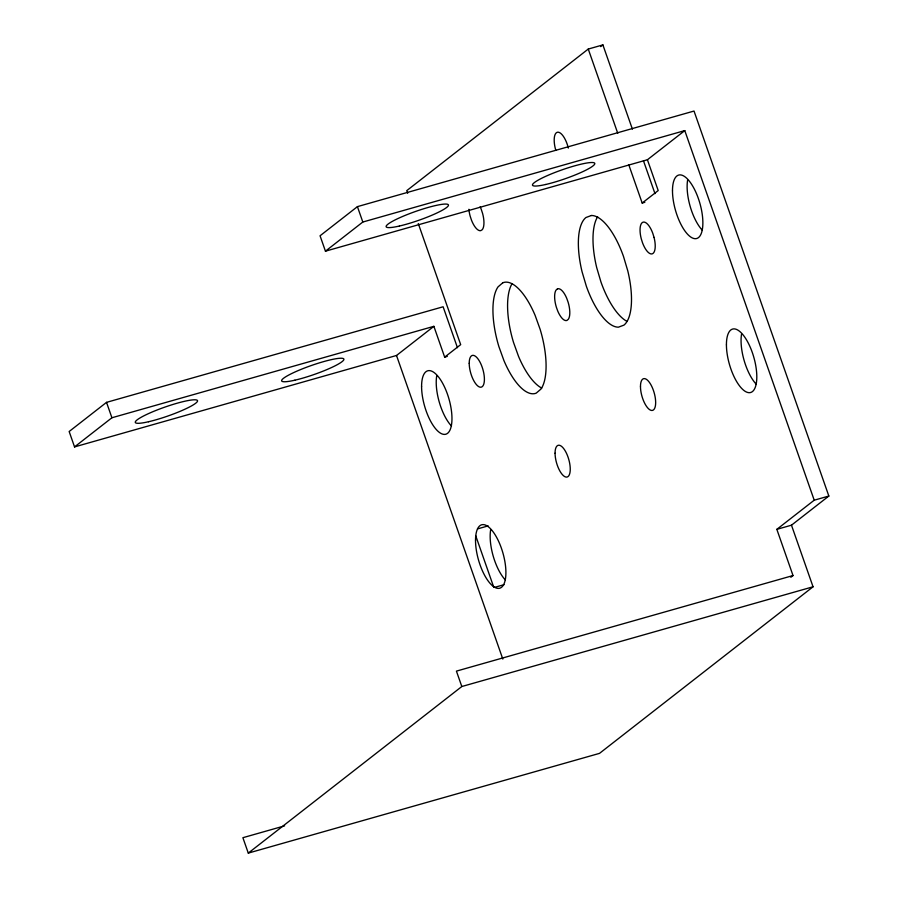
<?xml version="1.0" encoding="UTF-8"?>
<svg xmlns="http://www.w3.org/2000/svg" width="898" height="898" viewBox="0 0 898 898"><rect width="100%" height="100%" fill="white"/><g stroke="black" fill="none" stroke-linecap="round" stroke-linejoin="round"><path stroke-width="1.35" d="M457.452 347.694L443.118 306.779L106.525 402.36L69.157 431.511L74.545 446.912L396.512 355.485L433.88 326.333L444.667 357.135L447.327 356.383M776.837 529.349L791.475 525.195L828.843 496.044L694.019 111.049L357.426 206.63L320.058 235.781L325.446 251.182L647.413 159.754L684.781 130.603L814.217 500.197L776.837 529.349L793.024 575.551L790.824 577.268M74.545 446.912L111.913 417.761L433.88 326.333M325.446 251.182L362.814 222.031L684.781 130.603M632.394 129.132L602.895 44.9L588.257 49.053L406.749 190.645L407.67 193.272M600.695 46.617L602.895 44.9M444.667 357.135L460.685 344.641L418.277 223.546M628.813 164.884L642.182 203.049L658.2 190.556L647.413 159.754M284.621 825.846L242.887 837.699L248.286 853.1L461.819 686.521L813.049 586.787L791.475 525.195M813.049 586.787L599.516 753.366L248.286 853.1M642.182 203.049L644.843 202.297M477.512 528.911L488.153 525.891M494.697 587.337L504.014 584.699M814.217 500.197L828.843 496.044M793.024 575.551L456.42 671.12L461.819 686.521M643.451 160.731L654.979 193.631M588.257 49.053L617.757 133.297M475.716 535.702L493.777 587.292M357.426 206.63L362.814 222.031M396.512 355.485L502.824 659.076M106.525 402.36L111.913 417.761M555.783 150.247A16.49 6.353 74.1 0 1 557.535 132.219A16.49 6.353 74.1 0 1 568.333 148.091M468.902 209.29A16.49 6.353 74.1 0 0 470.159 216.137L471.506 220.212A16.49 6.353 74.1 0 0 480.733 230.651L482.192 229.753A16.49 6.353 74.1 0 0 482.574 213.387L481.238 209.324A16.49 6.353 74.1 0 0 480.149 206.798M626.714 321.226A57.697 22.226 74.1 0 1 600.986 282.073L596.71 267.638A57.697 22.226 74.1 0 1 597.63 216.777M541.707 388.071A57.697 22.226 74.1 0 1 518.55 356.416L513.521 342.43A57.697 22.226 74.1 0 1 511.995 283.779M756.307 384.288A32.968 12.695 74.1 0 1 741.557 334.112M702.382 230.292A32.968 12.695 74.1 0 1 687.621 180.116M505.406 580.018A32.968 12.695 74.1 0 1 490.656 529.842M451.481 426.022A32.968 12.695 74.1 0 1 436.72 375.847M502.779 282.791L498.008 286.911A57.697 22.226 74.1 0 0 498.884 346.594L503.924 360.569A57.697 22.226 74.1 0 0 536.241 393.122L541.011 389.014A57.697 22.226 74.1 0 0 540.136 329.33L535.107 315.344A57.697 22.226 74.1 0 0 502.779 282.791M557.467 288.875L556.098 290.032A16.49 6.353 74.1 0 0 556.3 307.037L557.737 311.045A16.49 6.353 74.1 0 0 566.975 320.418L568.344 319.261A16.49 6.353 74.1 0 0 568.131 302.244L566.705 298.248A16.49 6.353 74.1 0 0 557.467 288.875M591.389 215.498L585.945 217.518A57.697 22.226 74.1 0 0 582.072 271.791L586.349 286.226A57.697 22.226 74.1 0 0 618.453 327.164L623.908 325.143A57.697 22.226 74.1 0 0 627.781 270.87L623.493 256.435A57.697 22.226 74.1 0 0 591.389 215.498M654.047 237.409L652.779 233.3A16.49 6.353 74.1 0 0 642.766 222.289A16.49 6.353 74.1 0 0 641.217 238.621L642.497 242.729A16.49 6.353 74.1 0 0 652.498 253.741A16.49 6.353 74.1 0 0 654.047 237.409M672.49 190.892A32.968 12.695 74.1 0 0 695.321 238.688A32.968 12.695 74.1 0 0 695.187 190.769A32.968 12.695 74.1 0 0 672.49 190.892M726.426 344.888A32.968 12.695 74.1 0 0 749.258 392.684A32.968 12.695 74.1 0 0 749.123 344.765A32.968 12.695 74.1 0 0 726.426 344.888M640.476 386.578A16.49 6.353 74.1 0 0 651.892 410.476A16.49 6.353 74.1 0 0 651.825 386.522A16.49 6.353 74.1 0 0 640.476 386.578M555.065 453.209A16.49 6.353 74.1 0 0 566.481 477.107A16.49 6.353 74.1 0 0 566.413 453.142A16.49 6.353 74.1 0 0 555.065 453.209M469.216 363.331A16.49 6.353 74.1 0 0 480.632 387.229A16.49 6.353 74.1 0 0 480.565 363.263A16.49 6.353 74.1 0 0 469.216 363.331M421.589 386.623A32.968 12.695 74.1 0 0 444.42 434.408A32.968 12.695 74.1 0 0 444.286 386.488A32.968 12.695 74.1 0 0 421.589 386.623M475.525 540.618A32.968 12.695 74.1 0 0 498.345 588.403A32.968 12.695 74.1 0 0 498.222 540.484A32.968 12.695 74.1 0 0 475.525 540.618M294.87 380.191A32.968 4.703 -19.3 0 0 343.788 359.817A32.968 4.703 -19.3 0 0 299.606 369.987A32.968 4.703 -19.3 0 0 294.87 380.191M148.518 421.746A32.968 4.703 -19.3 0 0 197.437 401.372A32.968 4.703 -19.3 0 0 153.255 411.542A32.968 4.703 -19.3 0 0 148.518 421.746M545.771 184.472A32.968 4.703 -19.3 0 0 594.689 164.087A32.968 4.703 -19.3 0 0 550.508 174.257A32.968 4.703 -19.3 0 0 545.771 184.472M399.419 226.027A32.968 4.703 -19.3 0 0 448.338 205.642A32.968 4.703 -19.3 0 0 404.156 215.812A32.968 4.703 -19.3 0 0 399.419 226.027"/></g></svg>
